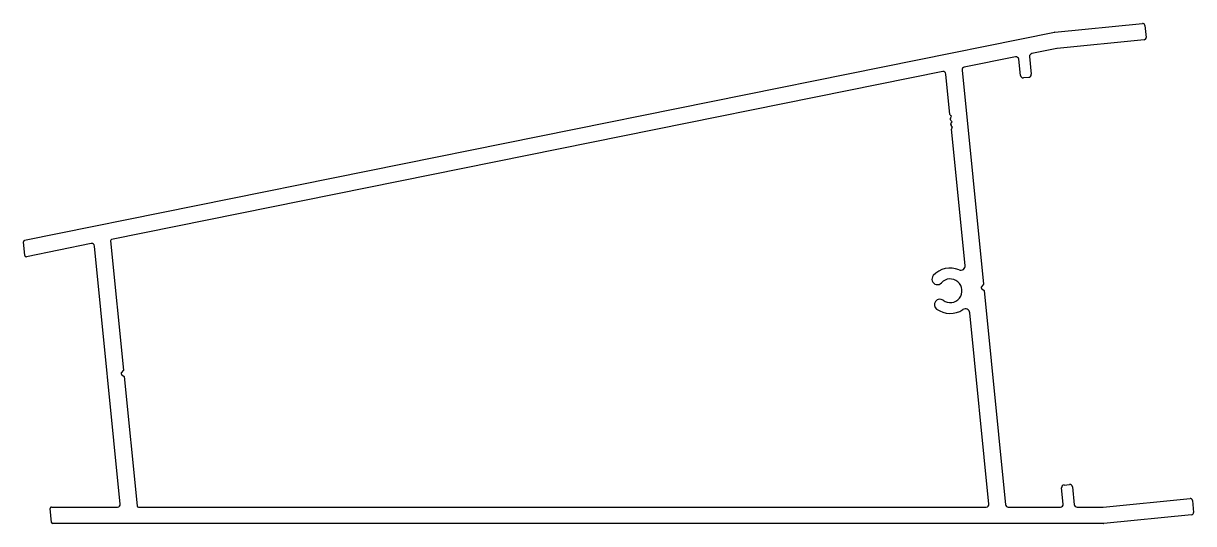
# Model space of a CAD drawing. Extents: x -108 to 105, y 1 to 92.
import ezdxf

# ---------------------------------------------------------------- set-up
doc = ezdxf.new("R2010")
doc.units = 0
doc.layers.get('0').update_dxf_attribs({"linetype": 'CONTINUOUS'})
doc.layers.add('1', color=7, linetype='CONTINUOUS')

msp = doc.modelspace()

# ---------------------------------------------------------------- linework, layer by layer
at = {"color": 7}
for p, q in [((80.19, 90.6), (96.17, 92.2)), ((96.62, 91.83), (96.84, 89.65)), ((-107.59, 52.67), (80.14, 90.59)), ((80.58, 87.62), (75.99, 86.69)), ((96.48, 89.21), (80.63, 87.63)), ((73.03, 86.1), (63.7, 84.21)), ((73.92, 82.72), (73.63, 85.66)), ((75.59, 86.15), (75.91, 82.92)), ((63.3, 83.67), (67.2, 44.66)), ((75.46, 82.37), (74.47, 82.28)), ((-107.54, 49.9), (-107.79, 52.4)), ((-95.43, 52.07), (-107.24, 49.68)), ((-90.13, 4.59), (-94.83, 51.63)), ((67.2, 44.66), (66.81, 44.18)), ((66.84, 43.9), (67.32, 43.5)), ((67.32, 43.5), (71.22, 4.49)), ((81.73, 4.59), (81.44, 7.53)), ((81.89, 8.07), (82.88, 8.17)), ((83.43, 7.72), (83.75, 4.49)), ((88.99, 4.05), (104.84, 5.63)), ((105.27, 5.27), (105.49, 3.09)), ((-102.68, 1.27), (-102.93, 3.77)), ((-102.68, 4.05), (-90.63, 4.05)), ((71.72, 4.04), (81.24, 4.04)), ((84.25, 4.04), (88.94, 4.04)), ((105.13, 2.64), (89.14, 1.05)), ((89.09, 1.04), (-102.43, 1.05))]:
    msp.add_line(p, q, dxfattribs=at)
for centre, radius, start, end in [((96.21, 91.79), 0.406, 5.71, 95.71), ((80.23, 90.1), 0.5, 95.71, 101.4206), ((96.44, 89.61), 0.4, 275.71, 5.71), ((80.68, 87.13), 0.5, 95.71, 101.4206), ((73.13, 85.61), 0.5, 5.71, 101.4206), ((76.09, 86.2), 0.5, 101.4206, 185.71), ((63.8, 83.72), 0.5, 101.4206, 185.71), ((74.42, 82.77), 0.5, 185.71, 275.71), ((75.41, 82.87), 0.5, 275.71, 5.71), ((-107.54, 52.42), 0.25, 101.4206, 185.71), ((-95.33, 51.58), 0.5, 5.71, 101.4206), ((-107.29, 49.92), 0.25, 185.71, 281.4206), ((66.96, 44.05), 0.203, 140.71, 230.71), ((81.94, 7.58), 0.5, 95.71, 185.71), ((82.93, 7.68), 0.5, 5.71, 95.71), ((-90.63, 4.55), 0.5, 269.9994, 5.71), ((71.72, 4.54), 0.5, 185.71, 269.9994), ((81.24, 4.54), 0.5, 269.9994, 5.71), ((84.25, 4.54), 0.5, 185.71, 269.9994), ((104.88, 5.23), 0.4, 5.71, 95.71), ((-102.68, 3.8), 0.25, 89.9994, 185.71), ((88.94, 4.54), 0.5, 269.9994, 275.71), ((105.09, 3.05), 0.406, 275.71, 5.71), ((-102.43, 1.3), 0.25, 185.71, 269.9994), ((89.09, 1.54), 0.5, 269.9994, 275.71)]:
    msp.add_arc(centre, radius, start, end, dxfattribs=at)
at = {"layer": '1', "color": 7}
for p, q in [((59.76, 83.42), (-91.71, 52.82)), ((61.09, 75.6), (60.36, 82.97)), ((61.09, 75.6), (61.09, 75.6)), ((61.19, 74.61), (61.16, 74.9)), ((61.37, 75.28), (61.18, 75.44)), ((61.22, 75.08), (61.37, 75.27)), ((61.29, 73.61), (61.26, 73.91)), ((61.26, 73.91), (61.29, 73.61)), ((61.29, 73.61), (61.26, 73.91)), ((61.26, 73.91), (61.29, 73.61)), ((61.29, 73.61), (61.26, 73.91)), ((61.47, 74.29), (61.28, 74.44)), ((61.32, 74.09), (61.47, 74.28)), ((61.36, 72.91), (61.36, 72.91)), ((61.36, 72.91), (61.36, 72.91)), ((63.84, 48.1), (61.36, 72.91)), ((61.57, 73.29), (61.38, 73.45)), ((61.42, 73.09), (61.57, 73.28)), ((-91.91, 52.55), (-89.55, 28.99)), ((68.19, 4.59), (64.71, 39.46)), ((-89.55, 28.99), (-89.95, 28.51)), ((-89.92, 28.22), (-89.44, 27.83)), ((-89.44, 27.83), (-87.08, 4.27)), ((-86.83, 4.05), (67.7, 4.04))]:
    msp.add_line(p, q, dxfattribs=at)
for centre, radius, start, end in [((59.86, 82.92), 0.5, 5.71, 101.4206), ((61.34, 75.63), 0.25, 185.71, 230.71), ((61.41, 74.92), 0.25, 140.71, 185.71), ((61.37, 75.28), 0.008, 320.71, 50.71), ((61.44, 74.63), 0.25, 185.71, 230.71), ((61.51, 73.93), 0.25, 140.71, 185.71), ((61.54, 73.64), 0.25, 185.71, 230.71), ((61.61, 72.94), 0.25, 140.71, 185.71), ((61.47, 74.28), 0.008, 320.71, 50.71), ((61.57, 73.29), 0.008, 320.71, 50.71), ((-91.66, 52.57), 0.25, 101.4206, 185.71), ((61.13, 43.47), 4.14, 67.1801, 137.9743), ((63.05, 48.02), 0.8, 247.1801, 5.71), ((58.79, 45.58), 0.991, 137.9743, 317.9743), ((61.13, 43.47), 2.16, 233.4457, 137.9743), ((59.25, 40.94), 0.991, 53.4457, 233.4457), ((61.13, 43.47), 4.14, 233.4457, 304.2399), ((63.91, 39.38), 0.8, 5.71, 124.2399), ((-89.79, 28.38), 0.203, 140.71, 230.71), ((-86.83, 4.3), 0.25, 185.71, 269.9994), ((67.7, 4.54), 0.5, 269.9994, 5.71)]:
    msp.add_arc(centre, radius, start, end, dxfattribs=at)

doc.saveas('drawing.dxf')
